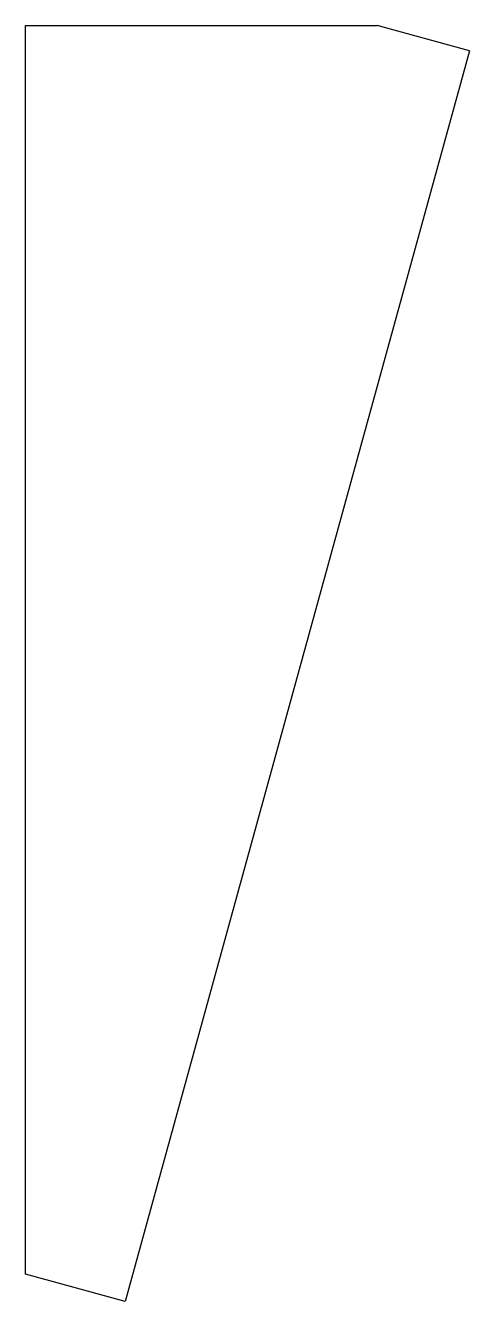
# Model space of a CAD drawing. Header units: millimetres. Extents: x 0 to 13.9, y 0 to 40.
import ezdxf

# ---------------------------------------------------------------- set-up
doc = ezdxf.new("R2010")
doc.units = ezdxf.units.MM

msp = doc.modelspace()

# ---------------------------------------------------------------- linework, layer by layer
at = {"color": 7, "linetype": 'Continuous', "lineweight": 25}
for p, q in [((0, 40), (11, 40)), ((0, 0.902), (0, 40)), ((13.893, 39.205), (11, 40)), ((13.893, 39.205), (3.123, 0.043)), ((3.123, 0.043), (0, 0.902))]:
    msp.add_line(p, q, dxfattribs=at)

doc.saveas('drawing.dxf')
